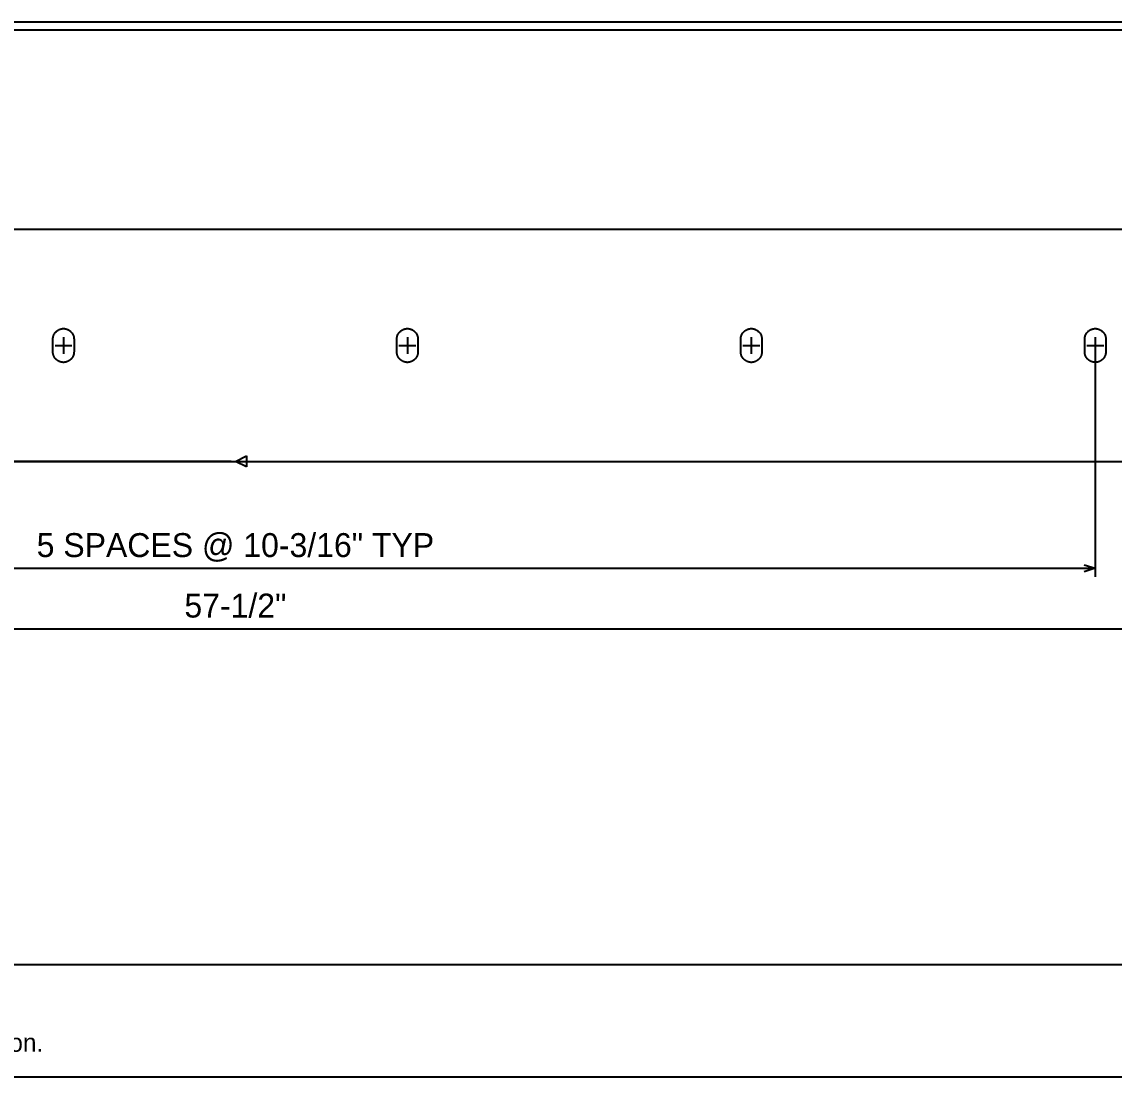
# Model space of a CAD drawing. Header units: inches. Extents: x 1.4 to 100.6, y 1.4 to 64.6.
# Drawn here: x 34.92 to 67.28, y 1.42 to 32.67 of the extents above; entities that cross this region are included whole.
import ezdxf
from ezdxf.enums import TextEntityAlignment as Align

# ---------------------------------------------------------------- set-up
doc = ezdxf.new("R2010")
doc.units = ezdxf.units.IN
doc.header["$MEASUREMENT"] = 0

msp = doc.modelspace()

# ---------------------------------------------------------------- linework, layer by layer
at = {"layer": 'ANNOTATION'}
for p, q in [((36.156, 23.333), (36.156, 22.833)), ((46.344, 23.333), (46.344, 22.833)), ((56.532, 23.333), (56.532, 22.833)), ((66.72, 23.333), (66.72, 22.833)), ((35.906, 23.083), (36.406, 23.083)), ((46.094, 23.083), (46.594, 23.083)), ((56.282, 23.083), (56.782, 23.083)), ((66.47, 23.083), (66.97, 23.083)), ((66.72, 22.958), (66.72, 16.235)), ((41.25, 19.652), (41.583, 19.818)), ((41.583, 19.818), (41.583, 19.485)), ((41.125, 19.652), (8.322, 19.652)), ((41.25, 19.652), (72.678, 19.652)), ((41.583, 19.485), (41.25, 19.652)), ((66.387, 16.589), (66.72, 16.485)), ((15.78, 16.485), (66.72, 16.485)), ((66.72, 16.485), (66.387, 16.381)), ((12.5, 14.693), (70, 14.693))]:
    msp.add_line(p, q, dxfattribs=at)
at = {"layer": 'OUTLINE'}
for p, q in [((11.28, 32.667), (71.22, 32.667)), ((71.22, 32.417), (11.28, 32.417)), ((71.22, 26.515), (11.28, 26.515)), ((35.844, 23.286), (35.845, 23.301)), ((35.845, 23.301), (35.847, 23.317)), ((35.847, 23.317), (35.85, 23.332)), ((35.85, 23.332), (35.853, 23.347)), ((35.853, 23.347), (35.857, 23.362)), ((35.857, 23.362), (35.862, 23.376)), ((35.862, 23.376), (35.867, 23.39)), ((35.867, 23.39), (35.874, 23.404)), ((35.874, 23.404), (35.88, 23.418)), ((35.88, 23.418), (35.888, 23.431)), ((35.888, 23.431), (35.896, 23.444)), ((35.896, 23.444), (35.905, 23.457)), ((35.905, 23.457), (35.914, 23.469)), ((35.914, 23.469), (35.924, 23.481)), ((35.924, 23.481), (35.935, 23.492)), ((35.935, 23.492), (35.946, 23.502)), ((35.946, 23.502), (35.958, 23.512)), ((35.958, 23.512), (35.97, 23.522)), ((35.97, 23.522), (35.982, 23.531)), ((35.982, 23.531), (35.995, 23.539)), ((35.995, 23.539), (36.009, 23.546)), ((36.009, 23.546), (36.022, 23.553)), ((36.022, 23.553), (36.036, 23.56)), ((36.036, 23.56), (36.051, 23.565)), ((36.051, 23.565), (36.065, 23.57)), ((36.065, 23.57), (36.08, 23.574)), ((36.08, 23.574), (36.095, 23.577)), ((36.095, 23.577), (36.11, 23.58)), ((36.11, 23.58), (36.125, 23.582)), ((36.125, 23.582), (36.141, 23.583)), ((36.141, 23.583), (36.156, 23.583)), ((36.156, 23.583), (36.171, 23.583)), ((36.171, 23.583), (36.187, 23.582)), ((36.187, 23.582), (36.202, 23.58)), ((36.202, 23.58), (36.217, 23.577)), ((36.217, 23.577), (36.232, 23.574)), ((36.232, 23.574), (36.247, 23.57)), ((36.247, 23.57), (36.261, 23.565)), ((36.261, 23.565), (36.276, 23.56)), ((36.276, 23.56), (36.29, 23.553)), ((36.29, 23.553), (36.303, 23.546)), ((36.303, 23.546), (36.317, 23.539)), ((36.317, 23.539), (36.33, 23.531)), ((36.33, 23.531), (36.342, 23.522)), ((36.342, 23.522), (36.354, 23.512)), ((36.354, 23.512), (36.366, 23.502)), ((36.366, 23.502), (36.377, 23.492)), ((36.377, 23.492), (36.388, 23.481)), ((36.388, 23.481), (36.398, 23.469)), ((36.398, 23.469), (36.407, 23.457)), ((36.407, 23.457), (36.416, 23.444)), ((36.416, 23.444), (36.424, 23.431)), ((36.424, 23.431), (36.432, 23.418)), ((36.432, 23.418), (36.438, 23.404)), ((36.438, 23.404), (36.445, 23.39)), ((36.445, 23.39), (36.45, 23.376)), ((36.45, 23.376), (36.455, 23.362)), ((36.455, 23.362), (36.459, 23.347)), ((36.459, 23.347), (36.462, 23.332)), ((36.462, 23.332), (36.465, 23.317)), ((36.465, 23.317), (36.467, 23.301)), ((36.467, 23.301), (36.468, 23.286)), ((46.032, 23.286), (46.033, 23.301)), ((46.033, 23.301), (46.035, 23.317)), ((46.035, 23.317), (46.038, 23.332)), ((46.038, 23.332), (46.041, 23.347)), ((46.041, 23.347), (46.045, 23.362)), ((46.045, 23.362), (46.05, 23.376)), ((46.05, 23.376), (46.055, 23.39)), ((46.055, 23.39), (46.062, 23.404)), ((46.062, 23.404), (46.068, 23.418)), ((46.068, 23.418), (46.076, 23.431)), ((46.076, 23.431), (46.084, 23.444)), ((46.084, 23.444), (46.093, 23.457)), ((46.093, 23.457), (46.102, 23.469)), ((46.102, 23.469), (46.112, 23.481)), ((46.112, 23.481), (46.123, 23.492)), ((46.123, 23.492), (46.134, 23.502)), ((46.134, 23.502), (46.146, 23.512)), ((46.146, 23.512), (46.158, 23.522)), ((46.158, 23.522), (46.17, 23.531)), ((46.17, 23.531), (46.183, 23.539)), ((46.183, 23.539), (46.197, 23.546)), ((46.197, 23.546), (46.21, 23.553)), ((46.21, 23.553), (46.224, 23.56)), ((46.224, 23.56), (46.239, 23.565)), ((46.239, 23.565), (46.253, 23.57)), ((46.253, 23.57), (46.268, 23.574)), ((46.268, 23.574), (46.283, 23.577)), ((46.283, 23.577), (46.298, 23.58)), ((46.298, 23.58), (46.313, 23.582)), ((46.313, 23.582), (46.329, 23.583)), ((46.329, 23.583), (46.344, 23.583)), ((46.344, 23.583), (46.359, 23.583)), ((46.359, 23.583), (46.375, 23.582)), ((46.375, 23.582), (46.39, 23.58)), ((46.39, 23.58), (46.405, 23.577)), ((46.405, 23.577), (46.42, 23.574)), ((46.42, 23.574), (46.435, 23.57)), ((46.435, 23.57), (46.449, 23.565)), ((46.449, 23.565), (46.464, 23.56)), ((46.464, 23.56), (46.478, 23.553)), ((46.478, 23.553), (46.491, 23.546)), ((46.491, 23.546), (46.505, 23.539)), ((46.505, 23.539), (46.518, 23.531)), ((46.518, 23.531), (46.53, 23.522)), ((46.53, 23.522), (46.542, 23.512)), ((46.542, 23.512), (46.554, 23.502)), ((46.554, 23.502), (46.565, 23.492)), ((46.565, 23.492), (46.576, 23.481)), ((46.576, 23.481), (46.586, 23.469)), ((46.586, 23.469), (46.595, 23.457)), ((46.595, 23.457), (46.604, 23.444)), ((46.604, 23.444), (46.612, 23.431)), ((46.612, 23.431), (46.62, 23.418)), ((46.62, 23.418), (46.626, 23.404)), ((46.626, 23.404), (46.633, 23.39)), ((46.633, 23.39), (46.638, 23.376)), ((46.638, 23.376), (46.643, 23.362)), ((46.643, 23.362), (46.647, 23.347)), ((46.647, 23.347), (46.65, 23.332)), ((46.65, 23.332), (46.653, 23.317)), ((46.653, 23.317), (46.655, 23.301)), ((46.655, 23.301), (46.656, 23.286)), ((56.22, 23.286), (56.221, 23.301)), ((56.221, 23.301), (56.223, 23.317)), ((56.223, 23.317), (56.226, 23.332)), ((56.226, 23.332), (56.229, 23.347)), ((56.229, 23.347), (56.233, 23.362)), ((56.233, 23.362), (56.238, 23.376)), ((56.238, 23.376), (56.243, 23.39)), ((56.243, 23.39), (56.25, 23.404)), ((56.25, 23.404), (56.256, 23.418)), ((56.256, 23.418), (56.264, 23.431)), ((56.264, 23.431), (56.272, 23.444)), ((56.272, 23.444), (56.281, 23.457)), ((56.281, 23.457), (56.29, 23.469)), ((56.29, 23.469), (56.3, 23.481)), ((56.3, 23.481), (56.311, 23.492)), ((56.311, 23.492), (56.322, 23.502)), ((56.322, 23.502), (56.334, 23.512)), ((56.334, 23.512), (56.346, 23.522)), ((56.346, 23.522), (56.358, 23.531)), ((56.358, 23.531), (56.371, 23.539)), ((56.371, 23.539), (56.385, 23.546)), ((56.385, 23.546), (56.398, 23.553)), ((56.398, 23.553), (56.412, 23.56)), ((56.412, 23.56), (56.427, 23.565)), ((56.427, 23.565), (56.441, 23.57)), ((56.441, 23.57), (56.456, 23.574)), ((56.456, 23.574), (56.471, 23.577)), ((56.471, 23.577), (56.486, 23.58)), ((56.486, 23.58), (56.501, 23.582)), ((56.501, 23.582), (56.517, 23.583)), ((56.517, 23.583), (56.532, 23.583)), ((56.532, 23.583), (56.547, 23.583)), ((56.547, 23.583), (56.563, 23.582)), ((56.563, 23.582), (56.578, 23.58)), ((56.578, 23.58), (56.593, 23.577)), ((56.593, 23.577), (56.608, 23.574)), ((56.608, 23.574), (56.623, 23.57)), ((56.623, 23.57), (56.637, 23.565)), ((56.637, 23.565), (56.652, 23.56)), ((56.652, 23.56), (56.666, 23.553)), ((56.666, 23.553), (56.679, 23.546)), ((56.679, 23.546), (56.693, 23.539)), ((56.693, 23.539), (56.706, 23.531)), ((56.706, 23.531), (56.718, 23.522)), ((56.718, 23.522), (56.73, 23.512)), ((56.73, 23.512), (56.742, 23.502)), ((56.742, 23.502), (56.753, 23.492)), ((56.753, 23.492), (56.764, 23.481)), ((56.764, 23.481), (56.774, 23.469)), ((56.774, 23.469), (56.783, 23.457)), ((56.783, 23.457), (56.792, 23.444)), ((56.792, 23.444), (56.8, 23.431)), ((56.8, 23.431), (56.808, 23.418)), ((56.808, 23.418), (56.814, 23.404)), ((56.814, 23.404), (56.821, 23.39)), ((56.821, 23.39), (56.826, 23.376)), ((56.826, 23.376), (56.831, 23.362)), ((56.831, 23.362), (56.835, 23.347)), ((56.835, 23.347), (56.838, 23.332)), ((56.838, 23.332), (56.841, 23.317)), ((56.841, 23.317), (56.843, 23.301)), ((56.843, 23.301), (56.844, 23.286)), ((66.408, 23.286), (66.409, 23.301)), ((66.409, 23.301), (66.411, 23.317)), ((66.411, 23.317), (66.414, 23.332)), ((66.414, 23.332), (66.417, 23.347)), ((66.417, 23.347), (66.421, 23.362)), ((66.421, 23.362), (66.426, 23.376)), ((66.426, 23.376), (66.431, 23.39)), ((66.431, 23.39), (66.438, 23.404)), ((66.438, 23.404), (66.444, 23.418)), ((66.444, 23.418), (66.452, 23.431)), ((66.452, 23.431), (66.46, 23.444)), ((66.46, 23.444), (66.469, 23.457)), ((66.469, 23.457), (66.478, 23.469)), ((66.478, 23.469), (66.488, 23.481)), ((66.488, 23.481), (66.499, 23.492)), ((66.499, 23.492), (66.51, 23.502)), ((66.51, 23.502), (66.522, 23.512)), ((66.522, 23.512), (66.534, 23.522)), ((66.534, 23.522), (66.546, 23.531)), ((66.546, 23.531), (66.559, 23.539)), ((66.559, 23.539), (66.573, 23.546)), ((66.573, 23.546), (66.586, 23.553)), ((66.586, 23.553), (66.6, 23.56)), ((66.6, 23.56), (66.615, 23.565)), ((66.615, 23.565), (66.629, 23.57)), ((66.629, 23.57), (66.644, 23.574)), ((66.644, 23.574), (66.659, 23.577)), ((66.659, 23.577), (66.674, 23.58)), ((66.674, 23.58), (66.689, 23.582)), ((66.689, 23.582), (66.705, 23.583)), ((66.705, 23.583), (66.72, 23.583)), ((66.72, 23.583), (66.735, 23.583)), ((66.735, 23.583), (66.751, 23.582)), ((66.751, 23.582), (66.766, 23.58)), ((66.766, 23.58), (66.781, 23.577)), ((66.781, 23.577), (66.796, 23.574)), ((66.796, 23.574), (66.811, 23.57)), ((66.811, 23.57), (66.825, 23.565)), ((66.825, 23.565), (66.84, 23.56)), ((66.84, 23.56), (66.854, 23.553)), ((66.854, 23.553), (66.867, 23.546)), ((66.867, 23.546), (66.881, 23.539)), ((66.881, 23.539), (66.894, 23.531)), ((66.894, 23.531), (66.906, 23.522)), ((66.906, 23.522), (66.918, 23.512)), ((66.918, 23.512), (66.93, 23.502)), ((66.93, 23.502), (66.941, 23.492)), ((66.941, 23.492), (66.952, 23.481)), ((66.952, 23.481), (66.962, 23.469)), ((66.962, 23.469), (66.971, 23.457)), ((66.971, 23.457), (66.98, 23.444)), ((66.98, 23.444), (66.988, 23.431)), ((66.988, 23.431), (66.996, 23.418)), ((66.996, 23.418), (67.002, 23.404)), ((67.002, 23.404), (67.009, 23.39)), ((67.009, 23.39), (67.014, 23.376)), ((67.014, 23.376), (67.019, 23.362)), ((67.019, 23.362), (67.023, 23.347)), ((67.023, 23.347), (67.026, 23.332)), ((67.026, 23.332), (67.029, 23.317)), ((67.029, 23.317), (67.031, 23.301)), ((67.031, 23.301), (67.032, 23.286)), ((35.844, 23.271), (35.844, 23.286)), ((35.844, 22.896), (35.844, 23.271)), ((36.468, 23.286), (36.469, 23.271)), ((36.469, 23.271), (36.469, 22.896)), ((46.032, 23.271), (46.032, 23.286)), ((46.032, 22.896), (46.032, 23.271)), ((46.656, 23.286), (46.657, 23.271)), ((46.657, 23.271), (46.657, 22.896)), ((56.219, 23.271), (56.22, 23.286)), ((56.219, 22.896), (56.219, 23.271)), ((56.844, 23.286), (56.844, 23.271)), ((56.844, 23.271), (56.844, 22.896)), ((66.407, 23.271), (66.408, 23.286)), ((66.407, 22.896), (66.407, 23.271)), ((67.032, 23.286), (67.032, 23.271)), ((67.032, 23.271), (67.032, 22.896)), ((35.844, 22.888), (35.844, 22.896)), ((35.844, 22.88), (35.844, 22.888)), ((35.844, 22.873), (35.844, 22.88)), ((35.845, 22.865), (35.844, 22.873)), ((35.846, 22.858), (35.845, 22.865)), ((35.847, 22.85), (35.846, 22.858)), ((35.848, 22.842), (35.847, 22.85)), ((35.85, 22.835), (35.848, 22.842)), ((35.851, 22.827), (35.85, 22.835)), ((35.853, 22.82), (35.851, 22.827)), ((35.855, 22.812), (35.853, 22.82)), ((35.857, 22.805), (35.855, 22.812)), ((35.859, 22.798), (35.857, 22.805)), ((35.862, 22.791), (35.859, 22.798)), ((35.864, 22.783), (35.862, 22.791)), ((35.867, 22.776), (35.864, 22.783)), ((35.87, 22.769), (35.867, 22.776)), ((35.874, 22.762), (35.87, 22.769)), ((35.877, 22.755), (35.874, 22.762)), ((35.88, 22.749), (35.877, 22.755)), ((35.884, 22.742), (35.88, 22.749)), ((35.888, 22.735), (35.884, 22.742)), ((35.892, 22.729), (35.888, 22.735)), ((35.896, 22.722), (35.892, 22.729)), ((35.901, 22.716), (35.896, 22.722)), ((35.905, 22.71), (35.901, 22.716)), ((35.91, 22.704), (35.905, 22.71)), ((35.914, 22.698), (35.91, 22.704)), ((35.919, 22.692), (35.914, 22.698)), ((35.924, 22.686), (35.919, 22.692)), ((35.93, 22.68), (35.924, 22.686)), ((35.935, 22.675), (35.93, 22.68)), ((35.941, 22.67), (35.935, 22.675)), ((35.946, 22.664), (35.941, 22.67)), ((35.952, 22.659), (35.946, 22.664)), ((35.958, 22.654), (35.952, 22.659)), ((35.964, 22.649), (35.958, 22.654)), ((36.354, 22.654), (36.348, 22.649)), ((36.36, 22.659), (36.354, 22.654)), ((36.366, 22.664), (36.36, 22.659)), ((36.371, 22.67), (36.366, 22.664)), ((36.377, 22.675), (36.371, 22.67)), ((36.382, 22.68), (36.377, 22.675)), ((36.388, 22.686), (36.382, 22.68)), ((36.393, 22.692), (36.388, 22.686)), ((36.398, 22.698), (36.393, 22.692)), ((36.402, 22.704), (36.398, 22.698)), ((36.407, 22.71), (36.402, 22.704)), ((36.411, 22.716), (36.407, 22.71)), ((36.416, 22.722), (36.411, 22.716)), ((36.42, 22.729), (36.416, 22.722)), ((36.424, 22.735), (36.42, 22.729)), ((36.428, 22.742), (36.424, 22.735)), ((36.432, 22.749), (36.428, 22.742)), ((36.435, 22.755), (36.432, 22.749)), ((36.438, 22.762), (36.435, 22.755)), ((36.442, 22.769), (36.438, 22.762)), ((36.445, 22.776), (36.442, 22.769)), ((36.448, 22.783), (36.445, 22.776)), ((36.45, 22.791), (36.448, 22.783)), ((36.453, 22.798), (36.45, 22.791)), ((36.455, 22.805), (36.453, 22.798)), ((36.457, 22.812), (36.455, 22.805)), ((36.459, 22.82), (36.457, 22.812)), ((36.461, 22.827), (36.459, 22.82)), ((36.462, 22.835), (36.461, 22.827)), ((36.464, 22.842), (36.462, 22.835)), ((36.465, 22.85), (36.464, 22.842)), ((36.466, 22.858), (36.465, 22.85)), ((36.467, 22.865), (36.466, 22.858)), ((36.468, 22.873), (36.467, 22.865)), ((36.469, 22.896), (36.468, 22.888)), ((36.468, 22.888), (36.468, 22.88)), ((36.468, 22.88), (36.468, 22.873)), ((46.032, 22.888), (46.032, 22.896)), ((46.032, 22.88), (46.032, 22.888)), ((46.032, 22.873), (46.032, 22.88)), ((46.033, 22.865), (46.032, 22.873)), ((46.034, 22.858), (46.033, 22.865)), ((46.035, 22.85), (46.034, 22.858)), ((46.036, 22.842), (46.035, 22.85)), ((46.038, 22.835), (46.036, 22.842)), ((46.039, 22.827), (46.038, 22.835)), ((46.041, 22.82), (46.039, 22.827)), ((46.043, 22.812), (46.041, 22.82)), ((46.045, 22.805), (46.043, 22.812)), ((46.047, 22.798), (46.045, 22.805)), ((46.05, 22.791), (46.047, 22.798)), ((46.052, 22.783), (46.05, 22.791)), ((46.055, 22.776), (46.052, 22.783)), ((46.058, 22.769), (46.055, 22.776)), ((46.062, 22.762), (46.058, 22.769)), ((46.065, 22.755), (46.062, 22.762)), ((46.068, 22.749), (46.065, 22.755)), ((46.072, 22.742), (46.068, 22.749)), ((46.076, 22.735), (46.072, 22.742)), ((46.08, 22.729), (46.076, 22.735)), ((46.084, 22.722), (46.08, 22.729)), ((46.089, 22.716), (46.084, 22.722)), ((46.093, 22.71), (46.089, 22.716)), ((46.098, 22.704), (46.093, 22.71)), ((46.102, 22.698), (46.098, 22.704)), ((46.107, 22.692), (46.102, 22.698)), ((46.112, 22.686), (46.107, 22.692)), ((46.118, 22.68), (46.112, 22.686)), ((46.123, 22.675), (46.118, 22.68)), ((46.129, 22.67), (46.123, 22.675)), ((46.134, 22.664), (46.129, 22.67)), ((46.14, 22.659), (46.134, 22.664)), ((46.146, 22.654), (46.14, 22.659)), ((46.152, 22.649), (46.146, 22.654)), ((46.542, 22.654), (46.536, 22.649)), ((46.548, 22.659), (46.542, 22.654)), ((46.554, 22.664), (46.548, 22.659)), ((46.559, 22.67), (46.554, 22.664)), ((46.565, 22.675), (46.559, 22.67)), ((46.57, 22.68), (46.565, 22.675)), ((46.576, 22.686), (46.57, 22.68)), ((46.581, 22.692), (46.576, 22.686)), ((46.586, 22.698), (46.581, 22.692)), ((46.59, 22.704), (46.586, 22.698)), ((46.595, 22.71), (46.59, 22.704)), ((46.599, 22.716), (46.595, 22.71)), ((46.604, 22.722), (46.599, 22.716)), ((46.608, 22.729), (46.604, 22.722)), ((46.612, 22.735), (46.608, 22.729)), ((46.616, 22.742), (46.612, 22.735)), ((46.62, 22.749), (46.616, 22.742)), ((46.623, 22.755), (46.62, 22.749)), ((46.626, 22.762), (46.623, 22.755)), ((46.63, 22.769), (46.626, 22.762)), ((46.633, 22.776), (46.63, 22.769)), ((46.636, 22.783), (46.633, 22.776)), ((46.638, 22.791), (46.636, 22.783)), ((46.641, 22.798), (46.638, 22.791)), ((46.643, 22.805), (46.641, 22.798)), ((46.645, 22.812), (46.643, 22.805)), ((46.647, 22.82), (46.645, 22.812)), ((46.649, 22.827), (46.647, 22.82)), ((46.65, 22.835), (46.649, 22.827)), ((46.652, 22.842), (46.65, 22.835)), ((46.653, 22.85), (46.652, 22.842)), ((46.654, 22.858), (46.653, 22.85)), ((46.655, 22.865), (46.654, 22.858)), ((46.656, 22.873), (46.655, 22.865)), ((46.657, 22.896), (46.656, 22.888)), ((46.656, 22.888), (46.656, 22.88)), ((46.656, 22.88), (46.656, 22.873)), ((56.22, 22.888), (56.219, 22.896)), ((56.22, 22.88), (56.22, 22.888)), ((56.22, 22.873), (56.22, 22.88)), ((56.221, 22.865), (56.22, 22.873)), ((56.222, 22.858), (56.221, 22.865)), ((56.223, 22.85), (56.222, 22.858)), ((56.224, 22.842), (56.223, 22.85)), ((56.226, 22.835), (56.224, 22.842)), ((56.227, 22.827), (56.226, 22.835)), ((56.229, 22.82), (56.227, 22.827)), ((56.231, 22.812), (56.229, 22.82)), ((56.233, 22.805), (56.231, 22.812)), ((56.235, 22.798), (56.233, 22.805)), ((56.238, 22.791), (56.235, 22.798)), ((56.24, 22.783), (56.238, 22.791)), ((56.243, 22.776), (56.24, 22.783)), ((56.246, 22.769), (56.243, 22.776)), ((56.25, 22.762), (56.246, 22.769)), ((56.253, 22.755), (56.25, 22.762)), ((56.256, 22.749), (56.253, 22.755)), ((56.26, 22.742), (56.256, 22.749)), ((56.264, 22.735), (56.26, 22.742)), ((56.268, 22.729), (56.264, 22.735)), ((56.272, 22.722), (56.268, 22.729)), ((56.277, 22.716), (56.272, 22.722)), ((56.281, 22.71), (56.277, 22.716)), ((56.286, 22.704), (56.281, 22.71)), ((56.29, 22.698), (56.286, 22.704)), ((56.295, 22.692), (56.29, 22.698)), ((56.3, 22.686), (56.295, 22.692)), ((56.306, 22.68), (56.3, 22.686)), ((56.311, 22.675), (56.306, 22.68)), ((56.317, 22.67), (56.311, 22.675)), ((56.322, 22.664), (56.317, 22.67)), ((56.328, 22.659), (56.322, 22.664)), ((56.334, 22.654), (56.328, 22.659)), ((56.34, 22.649), (56.334, 22.654)), ((56.73, 22.654), (56.724, 22.649)), ((56.736, 22.659), (56.73, 22.654)), ((56.742, 22.664), (56.736, 22.659)), ((56.747, 22.67), (56.742, 22.664)), ((56.753, 22.675), (56.747, 22.67)), ((56.758, 22.68), (56.753, 22.675)), ((56.764, 22.686), (56.758, 22.68)), ((56.769, 22.692), (56.764, 22.686)), ((56.774, 22.698), (56.769, 22.692)), ((56.778, 22.704), (56.774, 22.698)), ((56.783, 22.71), (56.778, 22.704)), ((56.787, 22.716), (56.783, 22.71)), ((56.792, 22.722), (56.787, 22.716)), ((56.796, 22.729), (56.792, 22.722)), ((56.8, 22.735), (56.796, 22.729)), ((56.804, 22.742), (56.8, 22.735)), ((56.808, 22.749), (56.804, 22.742)), ((56.811, 22.755), (56.808, 22.749)), ((56.814, 22.762), (56.811, 22.755)), ((56.818, 22.769), (56.814, 22.762)), ((56.821, 22.776), (56.818, 22.769)), ((56.824, 22.783), (56.821, 22.776)), ((56.826, 22.791), (56.824, 22.783)), ((56.829, 22.798), (56.826, 22.791)), ((56.831, 22.805), (56.829, 22.798)), ((56.833, 22.812), (56.831, 22.805)), ((56.835, 22.82), (56.833, 22.812)), ((56.837, 22.827), (56.835, 22.82)), ((56.838, 22.835), (56.837, 22.827)), ((56.84, 22.842), (56.838, 22.835)), ((56.841, 22.85), (56.84, 22.842)), ((56.842, 22.858), (56.841, 22.85)), ((56.843, 22.865), (56.842, 22.858)), ((56.844, 22.873), (56.843, 22.865)), ((56.844, 22.896), (56.844, 22.888)), ((56.844, 22.888), (56.844, 22.88)), ((56.844, 22.88), (56.844, 22.873)), ((66.408, 22.888), (66.407, 22.896)), ((66.408, 22.88), (66.408, 22.888)), ((66.408, 22.873), (66.408, 22.88)), ((66.409, 22.865), (66.408, 22.873)), ((66.41, 22.858), (66.409, 22.865)), ((66.411, 22.85), (66.41, 22.858)), ((66.412, 22.842), (66.411, 22.85)), ((66.414, 22.835), (66.412, 22.842)), ((66.415, 22.827), (66.414, 22.835)), ((66.417, 22.82), (66.415, 22.827)), ((66.419, 22.812), (66.417, 22.82)), ((66.421, 22.805), (66.419, 22.812)), ((66.423, 22.798), (66.421, 22.805)), ((66.426, 22.791), (66.423, 22.798)), ((66.428, 22.783), (66.426, 22.791)), ((66.431, 22.776), (66.428, 22.783)), ((66.434, 22.769), (66.431, 22.776)), ((66.438, 22.762), (66.434, 22.769)), ((66.441, 22.755), (66.438, 22.762)), ((66.444, 22.749), (66.441, 22.755)), ((66.448, 22.742), (66.444, 22.749)), ((66.452, 22.735), (66.448, 22.742)), ((66.456, 22.729), (66.452, 22.735)), ((66.46, 22.722), (66.456, 22.729)), ((66.465, 22.716), (66.46, 22.722)), ((66.469, 22.71), (66.465, 22.716)), ((66.474, 22.704), (66.469, 22.71)), ((66.478, 22.698), (66.474, 22.704)), ((66.483, 22.692), (66.478, 22.698)), ((66.488, 22.686), (66.483, 22.692)), ((66.494, 22.68), (66.488, 22.686)), ((66.499, 22.675), (66.494, 22.68)), ((66.505, 22.67), (66.499, 22.675)), ((66.51, 22.664), (66.505, 22.67)), ((66.516, 22.659), (66.51, 22.664)), ((66.522, 22.654), (66.516, 22.659)), ((66.528, 22.649), (66.522, 22.654)), ((66.918, 22.654), (66.912, 22.649)), ((66.924, 22.659), (66.918, 22.654)), ((66.93, 22.664), (66.924, 22.659)), ((66.935, 22.67), (66.93, 22.664)), ((66.941, 22.675), (66.935, 22.67)), ((66.946, 22.68), (66.941, 22.675)), ((66.952, 22.686), (66.946, 22.68)), ((66.957, 22.692), (66.952, 22.686)), ((66.962, 22.698), (66.957, 22.692)), ((66.966, 22.704), (66.962, 22.698)), ((66.971, 22.71), (66.966, 22.704)), ((66.975, 22.716), (66.971, 22.71)), ((66.98, 22.722), (66.975, 22.716)), ((66.984, 22.729), (66.98, 22.722)), ((66.988, 22.735), (66.984, 22.729)), ((66.992, 22.742), (66.988, 22.735)), ((66.996, 22.749), (66.992, 22.742)), ((66.999, 22.755), (66.996, 22.749)), ((67.002, 22.762), (66.999, 22.755)), ((67.006, 22.769), (67.002, 22.762)), ((67.009, 22.776), (67.006, 22.769)), ((67.012, 22.783), (67.009, 22.776)), ((67.014, 22.791), (67.012, 22.783)), ((67.017, 22.798), (67.014, 22.791)), ((67.019, 22.805), (67.017, 22.798)), ((67.021, 22.812), (67.019, 22.805)), ((67.023, 22.82), (67.021, 22.812)), ((67.025, 22.827), (67.023, 22.82)), ((67.026, 22.835), (67.025, 22.827)), ((67.028, 22.842), (67.026, 22.835)), ((67.029, 22.85), (67.028, 22.842)), ((67.03, 22.858), (67.029, 22.85)), ((67.031, 22.865), (67.03, 22.858)), ((67.032, 22.873), (67.031, 22.865)), ((67.032, 22.896), (67.032, 22.888)), ((67.032, 22.888), (67.032, 22.88)), ((67.032, 22.88), (67.032, 22.873)), ((35.97, 22.645), (35.964, 22.649)), ((35.976, 22.64), (35.97, 22.645)), ((35.982, 22.636), (35.976, 22.64)), ((35.989, 22.632), (35.982, 22.636)), ((35.995, 22.628), (35.989, 22.632)), ((36.002, 22.624), (35.995, 22.628)), ((36.009, 22.62), (36.002, 22.624)), ((36.015, 22.617), (36.009, 22.62)), ((36.022, 22.613), (36.015, 22.617)), ((36.029, 22.61), (36.022, 22.613)), ((36.036, 22.607), (36.029, 22.61)), ((36.044, 22.604), (36.036, 22.607)), ((36.051, 22.602), (36.044, 22.604)), ((36.058, 22.599), (36.051, 22.602)), ((36.065, 22.597), (36.058, 22.599)), ((36.073, 22.595), (36.065, 22.597)), ((36.08, 22.593), (36.073, 22.595)), ((36.088, 22.591), (36.08, 22.593)), ((36.095, 22.589), (36.088, 22.591)), ((36.103, 22.588), (36.095, 22.589)), ((36.11, 22.587), (36.103, 22.588)), ((36.118, 22.586), (36.11, 22.587)), ((36.125, 22.585), (36.118, 22.586)), ((36.133, 22.584), (36.125, 22.585)), ((36.141, 22.584), (36.133, 22.584)), ((36.148, 22.583), (36.141, 22.584)), ((36.156, 22.583), (36.148, 22.583)), ((36.164, 22.583), (36.156, 22.583)), ((36.171, 22.584), (36.164, 22.583)), ((36.179, 22.584), (36.171, 22.584)), ((36.187, 22.585), (36.179, 22.584)), ((36.194, 22.586), (36.187, 22.585)), ((36.202, 22.587), (36.194, 22.586)), ((36.209, 22.588), (36.202, 22.587)), ((36.217, 22.589), (36.209, 22.588)), ((36.224, 22.591), (36.217, 22.589)), ((36.232, 22.593), (36.224, 22.591)), ((36.239, 22.595), (36.232, 22.593)), ((36.247, 22.597), (36.239, 22.595)), ((36.254, 22.599), (36.247, 22.597)), ((36.261, 22.602), (36.254, 22.599)), ((36.268, 22.604), (36.261, 22.602)), ((36.276, 22.607), (36.268, 22.604)), ((36.283, 22.61), (36.276, 22.607)), ((36.29, 22.613), (36.283, 22.61)), ((36.297, 22.617), (36.29, 22.613)), ((36.303, 22.62), (36.297, 22.617)), ((36.31, 22.624), (36.303, 22.62)), ((36.317, 22.628), (36.31, 22.624)), ((36.323, 22.632), (36.317, 22.628)), ((36.33, 22.636), (36.323, 22.632)), ((36.336, 22.64), (36.33, 22.636)), ((36.342, 22.645), (36.336, 22.64)), ((36.348, 22.649), (36.342, 22.645)), ((46.158, 22.645), (46.152, 22.649)), ((46.164, 22.64), (46.158, 22.645)), ((46.17, 22.636), (46.164, 22.64)), ((46.177, 22.632), (46.17, 22.636)), ((46.183, 22.628), (46.177, 22.632)), ((46.19, 22.624), (46.183, 22.628)), ((46.197, 22.62), (46.19, 22.624)), ((46.203, 22.617), (46.197, 22.62)), ((46.21, 22.613), (46.203, 22.617)), ((46.217, 22.61), (46.21, 22.613)), ((46.224, 22.607), (46.217, 22.61)), ((46.232, 22.604), (46.224, 22.607)), ((46.239, 22.602), (46.232, 22.604)), ((46.246, 22.599), (46.239, 22.602)), ((46.253, 22.597), (46.246, 22.599)), ((46.261, 22.595), (46.253, 22.597)), ((46.268, 22.593), (46.261, 22.595)), ((46.276, 22.591), (46.268, 22.593)), ((46.283, 22.589), (46.276, 22.591)), ((46.291, 22.588), (46.283, 22.589)), ((46.298, 22.587), (46.291, 22.588)), ((46.306, 22.586), (46.298, 22.587)), ((46.313, 22.585), (46.306, 22.586)), ((46.321, 22.584), (46.313, 22.585)), ((46.329, 22.584), (46.321, 22.584)), ((46.336, 22.583), (46.329, 22.584)), ((46.344, 22.583), (46.336, 22.583)), ((46.352, 22.583), (46.344, 22.583)), ((46.359, 22.584), (46.352, 22.583)), ((46.367, 22.584), (46.359, 22.584)), ((46.375, 22.585), (46.367, 22.584)), ((46.382, 22.586), (46.375, 22.585)), ((46.39, 22.587), (46.382, 22.586)), ((46.397, 22.588), (46.39, 22.587)), ((46.405, 22.589), (46.397, 22.588)), ((46.412, 22.591), (46.405, 22.589)), ((46.42, 22.593), (46.412, 22.591)), ((46.427, 22.595), (46.42, 22.593)), ((46.435, 22.597), (46.427, 22.595)), ((46.442, 22.599), (46.435, 22.597)), ((46.449, 22.602), (46.442, 22.599)), ((46.456, 22.604), (46.449, 22.602)), ((46.464, 22.607), (46.456, 22.604)), ((46.471, 22.61), (46.464, 22.607)), ((46.478, 22.613), (46.471, 22.61)), ((46.485, 22.617), (46.478, 22.613)), ((46.491, 22.62), (46.485, 22.617)), ((46.498, 22.624), (46.491, 22.62)), ((46.505, 22.628), (46.498, 22.624)), ((46.511, 22.632), (46.505, 22.628)), ((46.518, 22.636), (46.511, 22.632)), ((46.524, 22.64), (46.518, 22.636)), ((46.53, 22.645), (46.524, 22.64)), ((46.536, 22.649), (46.53, 22.645)), ((56.346, 22.645), (56.34, 22.649)), ((56.352, 22.64), (56.346, 22.645)), ((56.358, 22.636), (56.352, 22.64)), ((56.365, 22.632), (56.358, 22.636)), ((56.371, 22.628), (56.365, 22.632)), ((56.378, 22.624), (56.371, 22.628)), ((56.385, 22.62), (56.378, 22.624)), ((56.391, 22.617), (56.385, 22.62)), ((56.398, 22.613), (56.391, 22.617)), ((56.405, 22.61), (56.398, 22.613)), ((56.412, 22.607), (56.405, 22.61)), ((56.42, 22.604), (56.412, 22.607)), ((56.427, 22.602), (56.42, 22.604)), ((56.434, 22.599), (56.427, 22.602)), ((56.441, 22.597), (56.434, 22.599)), ((56.449, 22.595), (56.441, 22.597)), ((56.456, 22.593), (56.449, 22.595)), ((56.464, 22.591), (56.456, 22.593)), ((56.471, 22.589), (56.464, 22.591)), ((56.479, 22.588), (56.471, 22.589)), ((56.486, 22.587), (56.479, 22.588)), ((56.494, 22.586), (56.486, 22.587)), ((56.501, 22.585), (56.494, 22.586)), ((56.509, 22.584), (56.501, 22.585)), ((56.517, 22.584), (56.509, 22.584)), ((56.524, 22.583), (56.517, 22.584)), ((56.532, 22.583), (56.524, 22.583)), ((56.54, 22.583), (56.532, 22.583)), ((56.547, 22.584), (56.54, 22.583)), ((56.555, 22.584), (56.547, 22.584)), ((56.563, 22.585), (56.555, 22.584)), ((56.57, 22.586), (56.563, 22.585)), ((56.578, 22.587), (56.57, 22.586)), ((56.585, 22.588), (56.578, 22.587)), ((56.593, 22.589), (56.585, 22.588)), ((56.6, 22.591), (56.593, 22.589)), ((56.608, 22.593), (56.6, 22.591)), ((56.615, 22.595), (56.608, 22.593)), ((56.623, 22.597), (56.615, 22.595)), ((56.63, 22.599), (56.623, 22.597)), ((56.637, 22.602), (56.63, 22.599)), ((56.644, 22.604), (56.637, 22.602)), ((56.652, 22.607), (56.644, 22.604)), ((56.659, 22.61), (56.652, 22.607)), ((56.666, 22.613), (56.659, 22.61)), ((56.673, 22.617), (56.666, 22.613)), ((56.679, 22.62), (56.673, 22.617)), ((56.686, 22.624), (56.679, 22.62)), ((56.693, 22.628), (56.686, 22.624)), ((56.699, 22.632), (56.693, 22.628)), ((56.706, 22.636), (56.699, 22.632)), ((56.712, 22.64), (56.706, 22.636)), ((56.718, 22.645), (56.712, 22.64)), ((56.724, 22.649), (56.718, 22.645)), ((66.534, 22.645), (66.528, 22.649)), ((66.54, 22.64), (66.534, 22.645)), ((66.546, 22.636), (66.54, 22.64)), ((66.553, 22.632), (66.546, 22.636)), ((66.559, 22.628), (66.553, 22.632)), ((66.566, 22.624), (66.559, 22.628)), ((66.573, 22.62), (66.566, 22.624)), ((66.579, 22.617), (66.573, 22.62)), ((66.586, 22.613), (66.579, 22.617)), ((66.593, 22.61), (66.586, 22.613)), ((66.6, 22.607), (66.593, 22.61)), ((66.608, 22.604), (66.6, 22.607)), ((66.615, 22.602), (66.608, 22.604)), ((66.622, 22.599), (66.615, 22.602)), ((66.629, 22.597), (66.622, 22.599)), ((66.637, 22.595), (66.629, 22.597)), ((66.644, 22.593), (66.637, 22.595)), ((66.652, 22.591), (66.644, 22.593)), ((66.659, 22.589), (66.652, 22.591)), ((66.667, 22.588), (66.659, 22.589)), ((66.674, 22.587), (66.667, 22.588)), ((66.682, 22.586), (66.674, 22.587)), ((66.689, 22.585), (66.682, 22.586)), ((66.697, 22.584), (66.689, 22.585)), ((66.705, 22.584), (66.697, 22.584)), ((66.712, 22.583), (66.705, 22.584)), ((66.72, 22.583), (66.712, 22.583)), ((66.728, 22.583), (66.72, 22.583)), ((66.735, 22.584), (66.728, 22.583)), ((66.743, 22.584), (66.735, 22.584)), ((66.751, 22.585), (66.743, 22.584)), ((66.758, 22.586), (66.751, 22.585)), ((66.766, 22.587), (66.758, 22.586)), ((66.773, 22.588), (66.766, 22.587)), ((66.781, 22.589), (66.773, 22.588)), ((66.788, 22.591), (66.781, 22.589)), ((66.796, 22.593), (66.788, 22.591)), ((66.803, 22.595), (66.796, 22.593)), ((66.811, 22.597), (66.803, 22.595)), ((66.818, 22.599), (66.811, 22.597)), ((66.825, 22.602), (66.818, 22.599)), ((66.832, 22.604), (66.825, 22.602)), ((66.84, 22.607), (66.832, 22.604)), ((66.847, 22.61), (66.84, 22.607)), ((66.854, 22.613), (66.847, 22.61)), ((66.861, 22.617), (66.854, 22.613)), ((66.867, 22.62), (66.861, 22.617)), ((66.874, 22.624), (66.867, 22.62)), ((66.881, 22.628), (66.874, 22.624)), ((66.887, 22.632), (66.881, 22.628)), ((66.894, 22.636), (66.887, 22.632)), ((66.9, 22.64), (66.894, 22.636)), ((66.906, 22.645), (66.9, 22.64)), ((66.912, 22.649), (66.906, 22.645)), ((11.28, 19.652), (71.22, 19.652)), ((1.417, 4.75), (100.583, 4.75)), ((100.583, 1.417), (1.417, 1.417))]:
    msp.add_line(p, q, dxfattribs=at)

# ---------------------------------------------------------------- texts
at = {"layer": 'ANNOTATION'}
for s, height, p in [('5 SPACES @ 10-3/16" TYP', 0.70833, (41.25, 16.818)), ('57-1/2"', 0.7083, (41.25, 15.027))]:
    msp.add_text(s, height=height, dxfattribs=at).set_placement(p, align=Align.CENTER)
msp.add_text('MODEL-DERIVED REVIEW PREVIEW - verify dimensions, material and tolerances before fabrication.', height=0.54167, dxfattribs=at).set_placement((2.75, 2.167))

doc.saveas('drawing.dxf')
